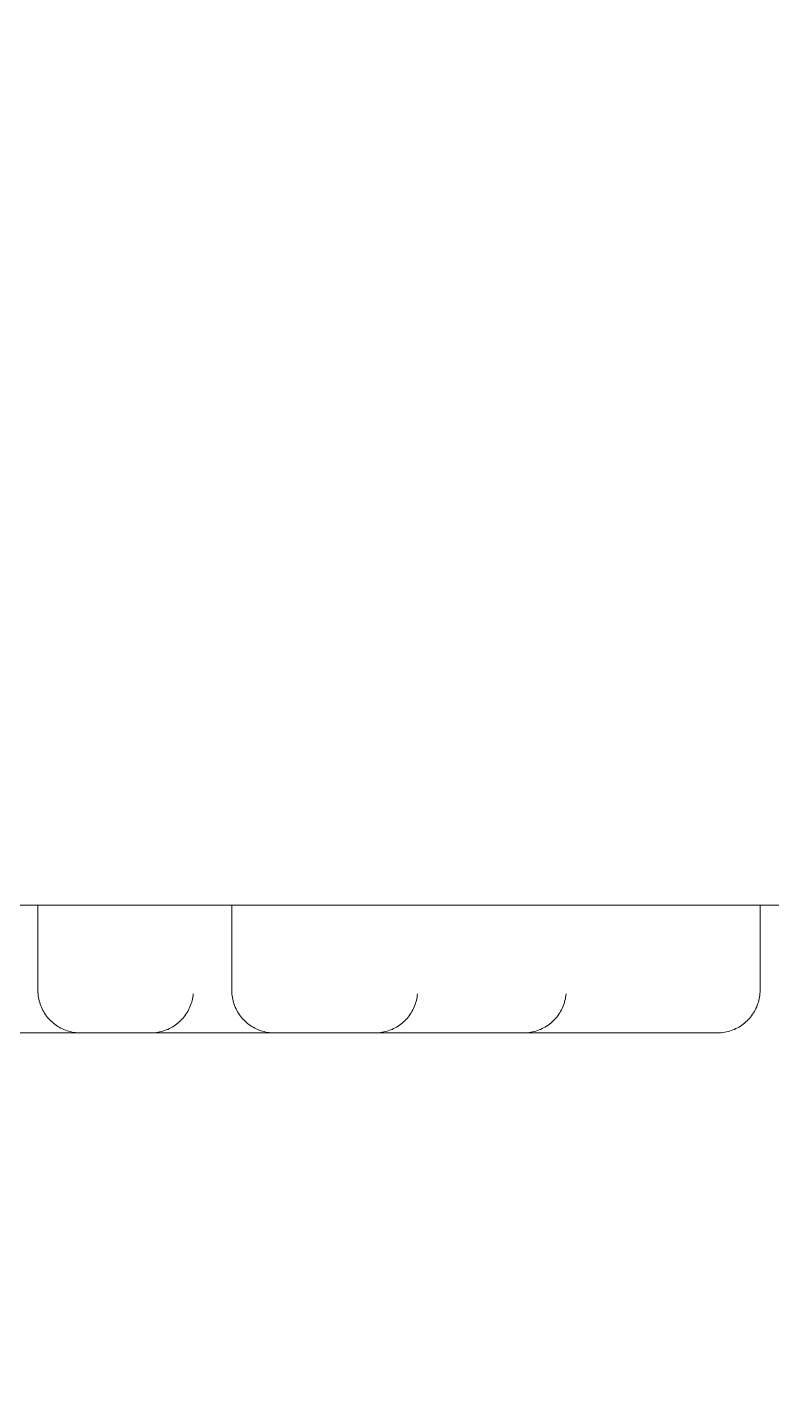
# Model space of a CAD drawing. Header units: metres. Extents: x 5374 to 25187, y 1840 to 7438.
# Drawn here: x 24260.915 to 24262.663, y 6483.967 to 6487.151 of the extents above; entities that cross this region are included whole.
import ezdxf

# ---------------------------------------------------------------- set-up
doc = ezdxf.new("R2010")
doc.units = ezdxf.units.M
doc.layers.add('02', color=2, linetype='Continuous')
doc.layers.add('A-GENM', color=2, linetype='Continuous', lineweight=9)

msp = doc.modelspace()

# ---------------------------------------------------------------- hatches: boundary and pattern name
at = {"layer": '02'}
h = msp.add_hatch(dxfattribs=at)
h.set_pattern_fill('ANGLE', color=1, scale=5)
h.set_pattern_definition([(0, (-292.62, 709.488), (0, 34.925), [25.4, -9.525]), (90, (-292.62, 709.488), (-34.925, 2e-15), [25.4, -9.525])])
h.paths.add_polyline_path([(24462.2223, 6585.2648), (24202.2223, 6585.2648), (24202.2223, 6295.2648), (24462.2223, 6295.2648)])

# ---------------------------------------------------------------- linework, layer by layer
at = {"layer": 'A-GENM'}
for p, q in [((24260.6653, 6485.0909), (24261.2367, 6485.0909)), ((24260.9399, 6485.0909), (24260.9399, 6484.8909)), ((24261.0583, 6485.0909), (24261.5278, 6485.0909)), ((24261.3949, 6485.0909), (24261.3949, 6484.8909)), ((24261.3949, 6485.0909), (24262.3793, 6485.0909)), ((24262.3793, 6485.0909), (24262.5165, 6485.0909)), ((24262.5165, 6485.0909), (24262.6349, 6485.0909)), ((24262.6349, 6484.8909), (24262.6349, 6485.0909)), ((24262.6349, 6484.8909), (24262.6349, 6485.0909))]:
    msp.add_line(p, q, dxfattribs=at)
at = {"layer": 'A-GENM', "flags": 128}
for points in [[(24250.4575, 6485.0909), (24251.2893, 6485.0909), (24252.1198, 6485.0909), (24252.9475, 6485.0909), (24253.7714, 6485.0909), (24254.5899, 6485.0909), (24255.4017, 6485.0909), (24256.2057, 6485.0909), (24257.0005, 6485.0909), (24257.7848, 6485.0909), (24258.5574, 6485.0909), (24259.3171, 6485.0909), (24260.0625, 6485.0909), (24260.7926, 6485.0909), (24261.5062, 6485.0909), (24262.2021, 6485.0909), (24262.8792, 6485.0909)], [(24261.0399, 6484.7909), (24261.0359, 6484.791), (24261.0319, 6484.7912), (24261.0279, 6484.7916), (24261.0239, 6484.7922), (24261.02, 6484.7929), (24261.0161, 6484.7938), (24261.0122, 6484.7948), (24261.0084, 6484.796), (24261.0046, 6484.7973), (24261.0009, 6484.7988), (24260.9973, 6484.8004), (24260.9937, 6484.8022), (24260.9902, 6484.8041), (24260.9867, 6484.8062), (24260.9834, 6484.8084), (24260.9801, 6484.8107), (24260.977, 6484.8132), (24260.9739, 6484.8157), (24260.971, 6484.8184), (24260.9681, 6484.8212), (24260.9654, 6484.8242), (24260.9628, 6484.8272), (24260.9603, 6484.8303), (24260.9579, 6484.8336), (24260.9557, 6484.8369), (24260.9536, 6484.8403), (24260.9517, 6484.8438), (24260.9499, 6484.8473), (24260.9482, 6484.851), (24260.9467, 6484.8547), (24260.9453, 6484.8584), (24260.9441, 6484.8622), (24260.943, 6484.8661), (24260.9421, 6484.87), (24260.9413, 6484.8739), (24260.9407, 6484.8779), (24260.9403, 6484.8819), (24260.94, 6484.8858), (24260.9399, 6484.8898), (24260.9399, 6484.8909)], [(24261.0399, 6484.7909), (24261.0359, 6484.791), (24261.0319, 6484.7912), (24261.0279, 6484.7916), (24261.0239, 6484.7922), (24261.02, 6484.7929), (24261.0161, 6484.7938), (24261.0122, 6484.7948), (24261.0084, 6484.796), (24261.0046, 6484.7973), (24261.0009, 6484.7988), (24260.9973, 6484.8004), (24260.9937, 6484.8022), (24260.9902, 6484.8041), (24260.9867, 6484.8062), (24260.9834, 6484.8084), (24260.9801, 6484.8107), (24260.977, 6484.8132), (24260.9739, 6484.8157), (24260.971, 6484.8184), (24260.9681, 6484.8212), (24260.9654, 6484.8242), (24260.9628, 6484.8272), (24260.9603, 6484.8303), (24260.9579, 6484.8336), (24260.9557, 6484.8369), (24260.9536, 6484.8403), (24260.9517, 6484.8438), (24260.9499, 6484.8473), (24260.9482, 6484.851), (24260.9467, 6484.8547), (24260.9453, 6484.8584), (24260.9441, 6484.8622), (24260.943, 6484.8661), (24260.9421, 6484.87), (24260.9413, 6484.8739), (24260.9407, 6484.8779), (24260.9403, 6484.8819)], [(24261.3045, 6484.8829), (24261.3041, 6484.8789), (24261.3035, 6484.875), (24261.3028, 6484.8711), (24261.3019, 6484.8671), (24261.3009, 6484.8633), (24261.2997, 6484.8595), (24261.2984, 6484.8557), (24261.2969, 6484.852), (24261.2953, 6484.8483), (24261.2935, 6484.8447), (24261.2916, 6484.8412), (24261.2895, 6484.8378), (24261.2873, 6484.8345), (24261.285, 6484.8312), (24261.2826, 6484.828), (24261.28, 6484.825), (24261.2773, 6484.822), (24261.2745, 6484.8192), (24261.2716, 6484.8165), (24261.2685, 6484.8138), (24261.2654, 6484.8114), (24261.2622, 6484.809), (24261.2588, 6484.8068), (24261.2554, 6484.8047), (24261.2519, 6484.8027), (24261.2484, 6484.8009), (24261.2447, 6484.7992), (24261.241, 6484.7977), (24261.2373, 6484.7963), (24261.2335, 6484.7951), (24261.2296, 6484.794), (24261.2257, 6484.7931), (24261.2218, 6484.7924), (24261.2179, 6484.7918), (24261.2139, 6484.7913), (24261.2099, 6484.791), (24261.2059, 6484.7909), (24261.2048, 6484.7909)], [(24261.3045, 6484.8829), (24261.3041, 6484.8789), (24261.3035, 6484.875), (24261.3028, 6484.8711), (24261.3019, 6484.8671), (24261.3009, 6484.8633), (24261.2997, 6484.8595), (24261.2984, 6484.8557), (24261.2969, 6484.852), (24261.2953, 6484.8483), (24261.2935, 6484.8447), (24261.2916, 6484.8412), (24261.2895, 6484.8378), (24261.2873, 6484.8345), (24261.285, 6484.8312), (24261.2826, 6484.828), (24261.28, 6484.825), (24261.2773, 6484.822), (24261.2745, 6484.8192), (24261.2716, 6484.8165), (24261.2685, 6484.8138), (24261.2654, 6484.8114), (24261.2622, 6484.809), (24261.2588, 6484.8068), (24261.2554, 6484.8047), (24261.2519, 6484.8027), (24261.2484, 6484.8009), (24261.2447, 6484.7992), (24261.241, 6484.7977), (24261.2373, 6484.7963), (24261.2335, 6484.7951), (24261.2296, 6484.794), (24261.2257, 6484.7931), (24261.2218, 6484.7924), (24261.2179, 6484.7918), (24261.2139, 6484.7913), (24261.2099, 6484.791), (24261.2059, 6484.7909), (24261.2048, 6484.7909)], [(24261.4949, 6484.7909), (24261.4909, 6484.791), (24261.4869, 6484.7912), (24261.4829, 6484.7916), (24261.4789, 6484.7922), (24261.475, 6484.7929), (24261.4711, 6484.7938), (24261.4672, 6484.7948), (24261.4634, 6484.796), (24261.4596, 6484.7973), (24261.4559, 6484.7988), (24261.4523, 6484.8004), (24261.4487, 6484.8022), (24261.4452, 6484.8041), (24261.4418, 6484.8062), (24261.4384, 6484.8084), (24261.4352, 6484.8107), (24261.432, 6484.8132), (24261.4289, 6484.8157), (24261.426, 6484.8184), (24261.4231, 6484.8212), (24261.4204, 6484.8242), (24261.4178, 6484.8272), (24261.4153, 6484.8303), (24261.413, 6484.8336), (24261.4107, 6484.8369), (24261.4086, 6484.8403), (24261.4067, 6484.8438), (24261.4049, 6484.8473), (24261.4032, 6484.851), (24261.4017, 6484.8547), (24261.4003, 6484.8584), (24261.3991, 6484.8622), (24261.398, 6484.8661), (24261.3971, 6484.87), (24261.3963, 6484.8739), (24261.3957, 6484.8779), (24261.3953, 6484.8819), (24261.395, 6484.8858), (24261.3949, 6484.8898), (24261.3949, 6484.8909)], [(24261.4949, 6484.7909), (24261.4909, 6484.791), (24261.4869, 6484.7912), (24261.4829, 6484.7916), (24261.4789, 6484.7922), (24261.475, 6484.7929), (24261.4711, 6484.7938), (24261.4672, 6484.7948), (24261.4634, 6484.796), (24261.4596, 6484.7973), (24261.4559, 6484.7988), (24261.4523, 6484.8004), (24261.4487, 6484.8022), (24261.4452, 6484.8041), (24261.4418, 6484.8062), (24261.4384, 6484.8084), (24261.4352, 6484.8107), (24261.432, 6484.8132), (24261.4289, 6484.8157), (24261.426, 6484.8184), (24261.4231, 6484.8212), (24261.4204, 6484.8242), (24261.4178, 6484.8272), (24261.4153, 6484.8303), (24261.413, 6484.8336), (24261.4107, 6484.8369), (24261.4086, 6484.8403), (24261.4067, 6484.8438), (24261.4049, 6484.8473), (24261.4032, 6484.851), (24261.4017, 6484.8547), (24261.4003, 6484.8584), (24261.3991, 6484.8622), (24261.398, 6484.8661), (24261.3971, 6484.87), (24261.3963, 6484.8739), (24261.3957, 6484.8779), (24261.3953, 6484.8819)], [(24261.8308, 6484.8829), (24261.8304, 6484.8789), (24261.8299, 6484.875), (24261.8291, 6484.8711), (24261.8283, 6484.8671), (24261.8272, 6484.8633), (24261.8261, 6484.8595), (24261.8247, 6484.8557), (24261.8232, 6484.852), (24261.8216, 6484.8483), (24261.8198, 6484.8447), (24261.8179, 6484.8412), (24261.8159, 6484.8378), (24261.8137, 6484.8345), (24261.8113, 6484.8312), (24261.8089, 6484.828), (24261.8063, 6484.825), (24261.8036, 6484.822), (24261.8008, 6484.8192), (24261.7979, 6484.8165), (24261.7948, 6484.8138), (24261.7917, 6484.8114), (24261.7885, 6484.809), (24261.7852, 6484.8068), (24261.7818, 6484.8047), (24261.7783, 6484.8027), (24261.7747, 6484.8009), (24261.7711, 6484.7992), (24261.7674, 6484.7977), (24261.7636, 6484.7963), (24261.7598, 6484.7951), (24261.7559, 6484.794), (24261.7521, 6484.7931), (24261.7481, 6484.7924), (24261.7442, 6484.7918), (24261.7402, 6484.7913), (24261.7362, 6484.791), (24261.7322, 6484.7909), (24261.7311, 6484.7909)], [(24262.1795, 6484.8829), (24262.1791, 6484.8789), (24262.1786, 6484.875), (24262.1779, 6484.8711), (24262.177, 6484.8671), (24262.176, 6484.8633), (24262.1748, 6484.8595), (24262.1735, 6484.8557), (24262.172, 6484.852), (24262.1703, 6484.8483), (24262.1686, 6484.8447), (24262.1666, 6484.8412), (24262.1646, 6484.8378), (24262.1624, 6484.8345), (24262.1601, 6484.8312), (24262.1576, 6484.828), (24262.155, 6484.825), (24262.1523, 6484.822), (24262.1495, 6484.8192), (24262.1466, 6484.8165), (24262.1436, 6484.8138), (24262.1404, 6484.8114), (24262.1372, 6484.809), (24262.1339, 6484.8068), (24262.1305, 6484.8047), (24262.127, 6484.8027), (24262.1234, 6484.8009), (24262.1198, 6484.7992), (24262.1161, 6484.7977), (24262.1123, 6484.7963), (24262.1085, 6484.7951), (24262.1047, 6484.794), (24262.1008, 6484.7931), (24262.0969, 6484.7924), (24262.0929, 6484.7918), (24262.0889, 6484.7913), (24262.0849, 6484.791), (24262.0809, 6484.7909), (24262.0799, 6484.7909)], [(24262.1795, 6484.8829), (24262.1791, 6484.8789), (24262.1786, 6484.875), (24262.1779, 6484.8711), (24262.177, 6484.8671), (24262.176, 6484.8633), (24262.1748, 6484.8595), (24262.1735, 6484.8557), (24262.172, 6484.852), (24262.1703, 6484.8483), (24262.1686, 6484.8447), (24262.1666, 6484.8412), (24262.1646, 6484.8378), (24262.1624, 6484.8345), (24262.1601, 6484.8312), (24262.1576, 6484.828), (24262.155, 6484.825), (24262.1523, 6484.822), (24262.1495, 6484.8192), (24262.1466, 6484.8165), (24262.1436, 6484.8138), (24262.1404, 6484.8114), (24262.1372, 6484.809), (24262.1339, 6484.8068), (24262.1305, 6484.8047), (24262.127, 6484.8027), (24262.1234, 6484.8009), (24262.1198, 6484.7992), (24262.1161, 6484.7977), (24262.1123, 6484.7963), (24262.1085, 6484.7951), (24262.1047, 6484.794), (24262.1008, 6484.7931), (24262.0969, 6484.7924), (24262.0929, 6484.7918), (24262.0889, 6484.7913), (24262.0849, 6484.791), (24262.0809, 6484.7909), (24262.0799, 6484.7909)], [(24262.6349, 6484.8909), (24262.6348, 6484.8869), (24262.6346, 6484.8829), (24262.6342, 6484.8789), (24262.6336, 6484.875), (24262.6329, 6484.8711), (24262.632, 6484.8671), (24262.631, 6484.8633), (24262.6298, 6484.8595), (24262.6285, 6484.8557), (24262.627, 6484.852), (24262.6253, 6484.8483), (24262.6236, 6484.8447), (24262.6217, 6484.8412), (24262.6196, 6484.8378), (24262.6174, 6484.8345), (24262.6151, 6484.8312), (24262.6126, 6484.828), (24262.6101, 6484.825), (24262.6074, 6484.822), (24262.6045, 6484.8192), (24262.6016, 6484.8165), (24262.5986, 6484.8138), (24262.5955, 6484.8114), (24262.5922, 6484.809), (24262.5889, 6484.8068), (24262.5855, 6484.8047), (24262.582, 6484.8027), (24262.5784, 6484.8009), (24262.5748, 6484.7992), (24262.5711, 6484.7977), (24262.5674, 6484.7963), (24262.5635, 6484.7951), (24262.5597, 6484.794), (24262.5558, 6484.7931), (24262.5519, 6484.7924), (24262.5479, 6484.7918), (24262.5439, 6484.7913), (24262.54, 6484.791), (24262.536, 6484.7909), (24262.5349, 6484.7909)], [(24262.6349, 6484.8909), (24262.6348, 6484.8869), (24262.6346, 6484.8829), (24262.6342, 6484.8789), (24262.6336, 6484.875), (24262.6329, 6484.8711), (24262.632, 6484.8671), (24262.631, 6484.8633), (24262.6298, 6484.8595), (24262.6285, 6484.8557), (24262.627, 6484.852), (24262.6253, 6484.8483), (24262.6236, 6484.8447), (24262.6217, 6484.8412), (24262.6196, 6484.8378), (24262.6174, 6484.8345), (24262.6151, 6484.8312), (24262.6126, 6484.828), (24262.6101, 6484.825), (24262.6074, 6484.822), (24262.6045, 6484.8192), (24262.6016, 6484.8165), (24262.5986, 6484.8138), (24262.5955, 6484.8114), (24262.5922, 6484.809), (24262.5889, 6484.8068), (24262.5855, 6484.8047), (24262.582, 6484.8027), (24262.5784, 6484.8009), (24262.5748, 6484.7992), (24262.5711, 6484.7977), (24262.5674, 6484.7963), (24262.5635, 6484.7951), (24262.5597, 6484.794), (24262.5558, 6484.7931), (24262.5519, 6484.7924), (24262.5479, 6484.7918), (24262.5439, 6484.7913), (24262.54, 6484.791), (24262.536, 6484.7909), (24262.5349, 6484.7909)], [(24260.8984, 6484.7909), (24260.9172, 6484.7909), (24260.9356, 6484.7909), (24260.9537, 6484.7909), (24260.9712, 6484.7909), (24260.9884, 6484.7909), (24261.005, 6484.7909), (24261.0211, 6484.7909), (24261.0367, 6484.7909), (24261.0518, 6484.7909), (24261.0662, 6484.7909), (24261.08, 6484.7909), (24261.0932, 6484.7909), (24261.1058, 6484.7909), (24261.1176, 6484.7909), (24261.1288, 6484.7909), (24261.1393, 6484.7909), (24261.149, 6484.7909), (24261.158, 6484.7909), (24261.1663, 6484.7909), (24261.1737, 6484.7909), (24261.1804, 6484.7909), (24261.1863, 6484.7909), (24261.1914, 6484.7909), (24261.1957, 6484.7909), (24261.1992, 6484.7909), (24261.2018, 6484.7909), (24261.2036, 6484.7909), (24261.2046, 6484.7909)], [(24260.9012, 6484.7909), (24260.9199, 6484.7909), (24260.9383, 6484.7909), (24260.9563, 6484.7909), (24260.9738, 6484.7909), (24260.9908, 6484.7909), (24261.0074, 6484.7909), (24261.0234, 6484.7909), (24261.039, 6484.7909), (24261.0539, 6484.7909), (24261.0683, 6484.7909), (24261.082, 6484.7909), (24261.0951, 6484.7909), (24261.1075, 6484.7909), (24261.1193, 6484.7909), (24261.1304, 6484.7909), (24261.1408, 6484.7909), (24261.1504, 6484.7909), (24261.1593, 6484.7909), (24261.1674, 6484.7909), (24261.1748, 6484.7909), (24261.1794, 6484.7909)], [(24261.7311, 6484.7909), (24261.7307, 6484.7909), (24261.7295, 6484.7909), (24261.7274, 6484.7909), (24261.7245, 6484.7909), (24261.7208, 6484.7909), (24261.7162, 6484.7909), (24261.7109, 6484.7909), (24261.7047, 6484.7909), (24261.6978, 6484.7909), (24261.6901, 6484.7909), (24261.6816, 6484.7909), (24261.6724, 6484.7909), (24261.6624, 6484.7909), (24261.6517, 6484.7909), (24261.6403, 6484.7909), (24261.6282, 6484.7909), (24261.6155, 6484.7909), (24261.6021, 6484.7909), (24261.588, 6484.7909), (24261.5734, 6484.7909), (24261.5582, 6484.7909), (24261.5424, 6484.7909), (24261.5262, 6484.7909), (24261.5094, 6484.7909), (24261.4921, 6484.7909), (24261.4744, 6484.7909), (24261.4562, 6484.7909), (24261.4377, 6484.7909), (24261.4188, 6484.7909), (24261.3996, 6484.7909), (24261.38, 6484.7909), (24261.3602, 6484.7909), (24261.3402, 6484.7909), (24261.3199, 6484.7909), (24261.2995, 6484.7909), (24261.2789, 6484.7909), (24261.2583, 6484.7909), (24261.2375, 6484.7909), (24261.2167, 6484.7909), (24261.1959, 6484.7909), (24261.1752, 6484.7909), (24261.1545, 6484.7909), (24261.1338, 6484.7909), (24261.1133, 6484.7909), (24261.093, 6484.7909), (24261.0728, 6484.7909), (24261.0529, 6484.7909), (24261.0332, 6484.7909), (24261.0138, 6484.7909), (24260.9947, 6484.7909), (24260.976, 6484.7909), (24260.9576, 6484.7909), (24260.9397, 6484.7909), (24260.9222, 6484.7909), (24260.9051, 6484.7909)], [(24261.2048, 6484.7909), (24261.2044, 6484.7909), (24261.2031, 6484.7909), (24261.2011, 6484.7909), (24261.1982, 6484.7909), (24261.1944, 6484.7909), (24261.1899, 6484.7909), (24261.1846, 6484.7909), (24261.1784, 6484.7909), (24261.1715, 6484.7909), (24261.1638, 6484.7909), (24261.1553, 6484.7909), (24261.146, 6484.7909), (24261.1361, 6484.7909), (24261.1254, 6484.7909), (24261.114, 6484.7909), (24261.1019, 6484.7909), (24261.0891, 6484.7909), (24261.0757, 6484.7909), (24261.0617, 6484.7909), (24261.0471, 6484.7909), (24261.0319, 6484.7909), (24261.0161, 6484.7909), (24260.9998, 6484.7909), (24260.983, 6484.7909), (24260.9658, 6484.7909), (24260.948, 6484.7909), (24260.9299, 6484.7909), (24260.9114, 6484.7909)], [(24260.9129, 6484.7909), (24260.9302, 6484.7909), (24260.9479, 6484.7909), (24260.966, 6484.7909), (24260.9846, 6484.7909), (24261.0035, 6484.7909), (24261.0227, 6484.7909), (24261.0422, 6484.7909), (24261.062, 6484.7909), (24261.0821, 6484.7909), (24261.1023, 6484.7909), (24261.1227, 6484.7909), (24261.1433, 6484.7909), (24261.164, 6484.7909), (24261.1847, 6484.7909), (24261.2055, 6484.7909), (24261.2263, 6484.7909), (24261.2471, 6484.7909), (24261.2678, 6484.7909), (24261.2884, 6484.7909), (24261.3089, 6484.7909), (24261.3293, 6484.7909), (24261.3494, 6484.7909), (24261.3694, 6484.7909), (24261.389, 6484.7909), (24261.4084, 6484.7909), (24261.4275, 6484.7909), (24261.4463, 6484.7909), (24261.4646, 6484.7909), (24261.4826, 6484.7909), (24261.5001, 6484.7909), (24261.5171, 6484.7909), (24261.5337, 6484.7909), (24261.5498, 6484.7909), (24261.5653, 6484.7909), (24261.5802, 6484.7909), (24261.5946, 6484.7909), (24261.6083, 6484.7909), (24261.6214, 6484.7909), (24261.6339, 6484.7909), (24261.6456, 6484.7909), (24261.6567, 6484.7909), (24261.6671, 6484.7909), (24261.6767, 6484.7909), (24261.6856, 6484.7909), (24261.6937, 6484.7909), (24261.7011, 6484.7909), (24261.7077, 6484.7909), (24261.7134, 6484.7909), (24261.7184, 6484.7909), (24261.7226, 6484.7909), (24261.7259, 6484.7909), (24261.7284, 6484.7909), (24261.7301, 6484.7909), (24261.731, 6484.7909)], [(24261.1794, 6484.7909), (24261.1725, 6484.7909), (24261.1649, 6484.7909), (24261.1566, 6484.7909), (24261.1474, 6484.7909), (24261.1376, 6484.7909), (24261.127, 6484.7909), (24261.1157, 6484.7909), (24261.1037, 6484.7909), (24261.0911, 6484.7909), (24261.0777, 6484.7909), (24261.0638, 6484.7909), (24261.0493, 6484.7909), (24261.0341, 6484.7909), (24261.0185, 6484.7909), (24261.0022, 6484.7909), (24260.9855, 6484.7909), (24260.9683, 6484.7909), (24260.9507, 6484.7909), (24260.9326, 6484.7909), (24260.9141, 6484.7909)], [(24261.0399, 6484.7909), (24261.0403, 6484.7909), (24261.0415, 6484.7909), (24261.0436, 6484.7909), (24261.0465, 6484.7909), (24261.0502, 6484.7909), (24261.0548, 6484.7909), (24261.0601, 6484.7909), (24261.0663, 6484.7909), (24261.0732, 6484.7909), (24261.0809, 6484.7909), (24261.0894, 6484.7909), (24261.0986, 6484.7909), (24261.1086, 6484.7909), (24261.1193, 6484.7909), (24261.1307, 6484.7909), (24261.1392, 6484.7909)], [(24261.0399, 6484.7909), (24261.0403, 6484.7909), (24261.0415, 6484.7909), (24261.0436, 6484.7909), (24261.0465, 6484.7909), (24261.0502, 6484.7909), (24261.0548, 6484.7909), (24261.0601, 6484.7909), (24261.0663, 6484.7909), (24261.0732, 6484.7909), (24261.0809, 6484.7909), (24261.0894, 6484.7909), (24261.0986, 6484.7909), (24261.1086, 6484.7909), (24261.1193, 6484.7909), (24261.1307, 6484.7909), (24261.1428, 6484.7909), (24261.1555, 6484.7909), (24261.1689, 6484.7909), (24261.183, 6484.7909), (24261.1976, 6484.7909), (24261.2128, 6484.7909), (24261.2285, 6484.7909), (24261.2448, 6484.7909), (24261.2616, 6484.7909), (24261.2789, 6484.7909), (24261.2966, 6484.7909), (24261.3148, 6484.7909), (24261.3333, 6484.7909), (24261.3522, 6484.7909), (24261.3714, 6484.7909), (24261.391, 6484.7909), (24261.4108, 6484.7909), (24261.4308, 6484.7909), (24261.4511, 6484.7909), (24261.4715, 6484.7909), (24261.492, 6484.7909), (24261.5127, 6484.7909), (24261.5335, 6484.7909), (24261.5543, 6484.7909), (24261.575, 6484.7909), (24261.5958, 6484.7909), (24261.6165, 6484.7909), (24261.6372, 6484.7909), (24261.6577, 6484.7909), (24261.678, 6484.7909), (24261.6982, 6484.7909), (24261.7181, 6484.7909), (24261.7378, 6484.7909), (24261.7572, 6484.7909), (24261.7763, 6484.7909), (24261.795, 6484.7909), (24261.8134, 6484.7909), (24261.8313, 6484.7909), (24261.8488, 6484.7909), (24261.8659, 6484.7909), (24261.8825, 6484.7909), (24261.8985, 6484.7909), (24261.914, 6484.7909), (24261.929, 6484.7909), (24261.9433, 6484.7909), (24261.957, 6484.7909), (24261.9702, 6484.7909), (24261.9806, 6484.7909)], [(24261.1392, 6484.7909), (24261.1273, 6484.7909), (24261.1161, 6484.7909), (24261.1056, 6484.7909), (24261.0959, 6484.7909), (24261.0868, 6484.7909), (24261.0786, 6484.7909), (24261.0711, 6484.7909), (24261.0644, 6484.7909), (24261.0585, 6484.7909), (24261.0534, 6484.7909), (24261.0491, 6484.7909), (24261.0456, 6484.7909), (24261.0429, 6484.7909), (24261.0411, 6484.7909), (24261.0401, 6484.7909)], [(24261.9806, 6484.7909), (24261.968, 6484.7909), (24261.9548, 6484.7909), (24261.9409, 6484.7909), (24261.9265, 6484.7909), (24261.9114, 6484.7909), (24261.8958, 6484.7909), (24261.8797, 6484.7909), (24261.8631, 6484.7909), (24261.8459, 6484.7909), (24261.8283, 6484.7909), (24261.8103, 6484.7909), (24261.7919, 6484.7909), (24261.7731, 6484.7909), (24261.7539, 6484.7909), (24261.7345, 6484.7909), (24261.7148, 6484.7909), (24261.6948, 6484.7909), (24261.6746, 6484.7909), (24261.6542, 6484.7909), (24261.6337, 6484.7909), (24261.6131, 6484.7909), (24261.5923, 6484.7909), (24261.5716, 6484.7909), (24261.5508, 6484.7909), (24261.53, 6484.7909), (24261.5092, 6484.7909), (24261.4886, 6484.7909), (24261.468, 6484.7909), (24261.4476, 6484.7909), (24261.4274, 6484.7909), (24261.4074, 6484.7909), (24261.3877, 6484.7909), (24261.3682, 6484.7909), (24261.349, 6484.7909), (24261.3302, 6484.7909), (24261.3117, 6484.7909), (24261.2936, 6484.7909), (24261.276, 6484.7909), (24261.2588, 6484.7909), (24261.2421, 6484.7909), (24261.2259, 6484.7909), (24261.2102, 6484.7909), (24261.1951, 6484.7909), (24261.1805, 6484.7909), (24261.1666, 6484.7909), (24261.1533, 6484.7909), (24261.1407, 6484.7909), (24261.1287, 6484.7909), (24261.1174, 6484.7909), (24261.1069, 6484.7909), (24261.097, 6484.7909), (24261.0879, 6484.7909), (24261.0796, 6484.7909), (24261.072, 6484.7909), (24261.0652, 6484.7909), (24261.0592, 6484.7909), (24261.0539, 6484.7909), (24261.0495, 6484.7909), (24261.046, 6484.7909), (24261.0432, 6484.7909), (24261.0413, 6484.7909), (24261.0402, 6484.7909)], [(24261.1392, 6484.7909), (24261.1517, 6484.7909), (24261.1649, 6484.7909), (24261.1788, 6484.7909), (24261.1932, 6484.7909), (24261.2083, 6484.7909), (24261.2239, 6484.7909), (24261.24, 6484.7909), (24261.2567, 6484.7909), (24261.2738, 6484.7909), (24261.2914, 6484.7909), (24261.3094, 6484.7909), (24261.3279, 6484.7909), (24261.3467, 6484.7909), (24261.3658, 6484.7909), (24261.3852, 6484.7909), (24261.405, 6484.7909), (24261.4249, 6484.7909), (24261.4451, 6484.7909), (24261.4655, 6484.7909), (24261.486, 6484.7909), (24261.5067, 6484.7909), (24261.5274, 6484.7909), (24261.5482, 6484.7909), (24261.569, 6484.7909), (24261.5898, 6484.7909), (24261.6105, 6484.7909), (24261.6312, 6484.7909), (24261.6517, 6484.7909), (24261.6721, 6484.7909), (24261.6923, 6484.7909), (24261.7123, 6484.7909), (24261.7321, 6484.7909), (24261.7515, 6484.7909), (24261.7707, 6484.7909), (24261.7896, 6484.7909), (24261.808, 6484.7909), (24261.8261, 6484.7909), (24261.8438, 6484.7909), (24261.861, 6484.7909), (24261.8777, 6484.7909), (24261.8939, 6484.7909), (24261.9095, 6484.7909), (24261.9247, 6484.7909), (24261.9392, 6484.7909), (24261.9531, 6484.7909), (24261.9664, 6484.7909), (24261.979, 6484.7909), (24261.991, 6484.7909), (24262.0023, 6484.7909), (24262.0129, 6484.7909), (24262.0227, 6484.7909), (24262.0318, 6484.7909), (24262.0402, 6484.7909), (24262.0478, 6484.7909), (24262.0546, 6484.7909), (24262.0606, 6484.7909), (24262.0658, 6484.7909), (24262.0702, 6484.7909), (24262.0738, 6484.7909), (24262.0765, 6484.7909), (24262.0785, 6484.7909), (24262.0796, 6484.7909)], [(24262.0799, 6484.7909), (24262.0794, 6484.7909), (24262.0782, 6484.7909), (24262.0761, 6484.7909), (24262.0732, 6484.7909), (24262.0695, 6484.7909), (24262.065, 6484.7909), (24262.0596, 6484.7909), (24262.0535, 6484.7909), (24262.0465, 6484.7909), (24262.0388, 6484.7909), (24262.0303, 6484.7909), (24262.0211, 6484.7909), (24262.0111, 6484.7909), (24262.0004, 6484.7909), (24261.989, 6484.7909), (24261.977, 6484.7909), (24261.9642, 6484.7909), (24261.9508, 6484.7909), (24261.9368, 6484.7909), (24261.9222, 6484.7909), (24261.9069, 6484.7909), (24261.8912, 6484.7909), (24261.8749, 6484.7909), (24261.8581, 6484.7909), (24261.8408, 6484.7909), (24261.8231, 6484.7909), (24261.805, 6484.7909), (24261.7864, 6484.7909), (24261.7675, 6484.7909), (24261.7483, 6484.7909), (24261.7288, 6484.7909), (24261.709, 6484.7909), (24261.6889, 6484.7909), (24261.6687, 6484.7909), (24261.6482, 6484.7909), (24261.6277, 6484.7909), (24261.607, 6484.7909), (24261.5863, 6484.7909), (24261.5655, 6484.7909), (24261.5447, 6484.7909), (24261.5239, 6484.7909), (24261.5032, 6484.7909), (24261.4826, 6484.7909), (24261.4621, 6484.7909), (24261.4417, 6484.7909), (24261.4216, 6484.7909), (24261.4016, 6484.7909), (24261.3819, 6484.7909), (24261.3626, 6484.7909), (24261.3435, 6484.7909), (24261.3247, 6484.7909), (24261.3064, 6484.7909), (24261.2884, 6484.7909), (24261.2709, 6484.7909), (24261.2538, 6484.7909), (24261.2373, 6484.7909), (24261.2212, 6484.7909), (24261.2057, 6484.7909), (24261.1908, 6484.7909), (24261.1764, 6484.7909), (24261.1627, 6484.7909), (24261.1496, 6484.7909), (24261.1392, 6484.7909)], [(24261.2048, 6484.7909), (24261.2044, 6484.7909), (24261.2031, 6484.7909), (24261.2011, 6484.7909), (24261.1982, 6484.7909), (24261.1944, 6484.7909), (24261.1899, 6484.7909), (24261.1846, 6484.7909), (24261.1794, 6484.7909)], [(24261.1794, 6484.7909), (24261.1854, 6484.7909), (24261.1906, 6484.7909), (24261.195, 6484.7909), (24261.1986, 6484.7909), (24261.2014, 6484.7909), (24261.2034, 6484.7909), (24261.2045, 6484.7909)], [(24262.3205, 6484.7909), (24262.3035, 6484.7909), (24262.2859, 6484.7909), (24262.268, 6484.7909), (24262.2496, 6484.7909), (24262.2309, 6484.7909), (24262.2118, 6484.7909), (24262.1924, 6484.7909), (24262.1727, 6484.7909), (24262.1527, 6484.7909), (24262.1326, 6484.7909), (24262.1122, 6484.7909), (24262.0917, 6484.7909), (24262.0711, 6484.7909), (24262.0504, 6484.7909), (24262.0296, 6484.7909), (24262.0088, 6484.7909), (24261.988, 6484.7909), (24261.9673, 6484.7909), (24261.9466, 6484.7909), (24261.926, 6484.7909), (24261.9056, 6484.7909), (24261.8854, 6484.7909), (24261.8653, 6484.7909), (24261.8455, 6484.7909), (24261.826, 6484.7909), (24261.8068, 6484.7909), (24261.7879, 6484.7909), (24261.7694, 6484.7909), (24261.7512, 6484.7909), (24261.7335, 6484.7909), (24261.7163, 6484.7909), (24261.6995, 6484.7909), (24261.6832, 6484.7909), (24261.6674, 6484.7909), (24261.6523, 6484.7909), (24261.6376, 6484.7909), (24261.6236, 6484.7909), (24261.6102, 6484.7909), (24261.5975, 6484.7909), (24261.5854, 6484.7909), (24261.5741, 6484.7909), (24261.5634, 6484.7909), (24261.5534, 6484.7909), (24261.5442, 6484.7909), (24261.5357, 6484.7909), (24261.528, 6484.7909), (24261.5211, 6484.7909), (24261.515, 6484.7909), (24261.5097, 6484.7909), (24261.5051, 6484.7909), (24261.5014, 6484.7909), (24261.4986, 6484.7909), (24261.4965, 6484.7909), (24261.4953, 6484.7909), (24261.4949, 6484.7909)], [(24261.4949, 6484.7909), (24261.4953, 6484.7909), (24261.4965, 6484.7909), (24261.4986, 6484.7909), (24261.5015, 6484.7909), (24261.5052, 6484.7909), (24261.5098, 6484.7909), (24261.5151, 6484.7909), (24261.5213, 6484.7909), (24261.5282, 6484.7909), (24261.5359, 6484.7909), (24261.5444, 6484.7909), (24261.5536, 6484.7909), (24261.5636, 6484.7909), (24261.5743, 6484.7909), (24261.5857, 6484.7909), (24261.5978, 6484.7909), (24261.6105, 6484.7909), (24261.6239, 6484.7909), (24261.638, 6484.7909), (24261.6526, 6484.7909), (24261.6678, 6484.7909), (24261.6836, 6484.7909), (24261.6998, 6484.7909), (24261.7092, 6484.7909)], [(24261.4949, 6484.7909), (24261.4953, 6484.7909), (24261.4965, 6484.7909), (24261.4986, 6484.7909), (24261.5015, 6484.7909), (24261.5052, 6484.7909), (24261.5098, 6484.7909), (24261.5151, 6484.7909), (24261.5213, 6484.7909), (24261.5282, 6484.7909), (24261.5359, 6484.7909), (24261.5444, 6484.7909), (24261.5536, 6484.7909), (24261.5636, 6484.7909), (24261.5743, 6484.7909), (24261.5857, 6484.7909), (24261.5978, 6484.7909), (24261.6105, 6484.7909), (24261.6239, 6484.7909), (24261.638, 6484.7909), (24261.6526, 6484.7909), (24261.6678, 6484.7909), (24261.6836, 6484.7909), (24261.6998, 6484.7909), (24261.7166, 6484.7909), (24261.7339, 6484.7909), (24261.7516, 6484.7909), (24261.7698, 6484.7909), (24261.7883, 6484.7909), (24261.8072, 6484.7909), (24261.8264, 6484.7909), (24261.846, 6484.7909), (24261.8658, 6484.7909), (24261.8858, 6484.7909), (24261.9061, 6484.7909), (24261.9265, 6484.7909), (24261.9471, 6484.7909), (24261.9677, 6484.7909), (24261.9885, 6484.7909), (24262.0093, 6484.7909), (24262.0301, 6484.7909), (24262.0508, 6484.7909), (24262.0715, 6484.7909), (24262.0922, 6484.7909), (24262.1127, 6484.7909), (24262.133, 6484.7909), (24262.1532, 6484.7909), (24262.1731, 6484.7909), (24262.1928, 6484.7909), (24262.2122, 6484.7909), (24262.2313, 6484.7909), (24262.25, 6484.7909), (24262.2684, 6484.7909), (24262.2863, 6484.7909), (24262.3038, 6484.7909), (24262.3205, 6484.7909)], [(24261.7092, 6484.7909), (24261.6926, 6484.7909), (24261.6766, 6484.7909), (24261.6611, 6484.7909), (24261.6461, 6484.7909), (24261.6317, 6484.7909), (24261.618, 6484.7909), (24261.6049, 6484.7909), (24261.5924, 6484.7909), (24261.5806, 6484.7909), (24261.5695, 6484.7909), (24261.5591, 6484.7909), (24261.5495, 6484.7909), (24261.5406, 6484.7909), (24261.5324, 6484.7909), (24261.5251, 6484.7909), (24261.5185, 6484.7909), (24261.5127, 6484.7909), (24261.5077, 6484.7909), (24261.5035, 6484.7909), (24261.5001, 6484.7909), (24261.4976, 6484.7909), (24261.4959, 6484.7909), (24261.495, 6484.7909)], [(24261.7092, 6484.7909), (24261.7263, 6484.7909), (24261.7438, 6484.7909), (24261.7618, 6484.7909), (24261.7802, 6484.7909), (24261.7989, 6484.7909), (24261.818, 6484.7909), (24261.8374, 6484.7909), (24261.8571, 6484.7909), (24261.877, 6484.7909), (24261.8972, 6484.7909), (24261.9175, 6484.7909), (24261.938, 6484.7909), (24261.9587, 6484.7909), (24261.9794, 6484.7909), (24262.0001, 6484.7909), (24262.0209, 6484.7909), (24262.0417, 6484.7909), (24262.0625, 6484.7909), (24262.0831, 6484.7909), (24262.1037, 6484.7909), (24262.1241, 6484.7909), (24262.1444, 6484.7909), (24262.1644, 6484.7909), (24262.1842, 6484.7909), (24262.2037, 6484.7909), (24262.223, 6484.7909), (24262.2418, 6484.7909), (24262.2604, 6484.7909), (24262.2785, 6484.7909), (24262.2962, 6484.7909), (24262.3135, 6484.7909), (24262.3303, 6484.7909), (24262.3465, 6484.7909), (24262.3623, 6484.7909), (24262.3775, 6484.7909), (24262.3921, 6484.7909), (24262.4061, 6484.7909), (24262.4195, 6484.7909), (24262.4322, 6484.7909), (24262.4443, 6484.7909), (24262.4557, 6484.7909), (24262.4664, 6484.7909), (24262.4763, 6484.7909), (24262.4855, 6484.7909), (24262.494, 6484.7909), (24262.5017, 6484.7909), (24262.5086, 6484.7909), (24262.5147, 6484.7909), (24262.5201, 6484.7909), (24262.5246, 6484.7909), (24262.5283, 6484.7909), (24262.5312, 6484.7909), (24262.5332, 6484.7909), (24262.5345, 6484.7909), (24262.5349, 6484.7909)], [(24262.5349, 6484.7909), (24262.5345, 6484.7909), (24262.5332, 6484.7909), (24262.5311, 6484.7909), (24262.5282, 6484.7909), (24262.5245, 6484.7909), (24262.52, 6484.7909), (24262.5146, 6484.7909), (24262.5085, 6484.7909), (24262.5015, 6484.7909), (24262.4938, 6484.7909), (24262.4853, 6484.7909), (24262.4761, 6484.7909), (24262.4661, 6484.7909), (24262.4554, 6484.7909), (24262.444, 6484.7909), (24262.432, 6484.7909), (24262.4192, 6484.7909), (24262.4058, 6484.7909), (24262.3918, 6484.7909), (24262.3772, 6484.7909), (24262.362, 6484.7909), (24262.3462, 6484.7909), (24262.3299, 6484.7909), (24262.3131, 6484.7909), (24262.2958, 6484.7909), (24262.2781, 6484.7909), (24262.26, 6484.7909), (24262.2414, 6484.7909), (24262.2225, 6484.7909), (24262.2033, 6484.7909), (24262.1838, 6484.7909), (24262.164, 6484.7909), (24262.1439, 6484.7909), (24262.1237, 6484.7909), (24262.1033, 6484.7909), (24262.0827, 6484.7909), (24262.062, 6484.7909), (24262.0413, 6484.7909), (24262.0205, 6484.7909), (24261.9997, 6484.7909), (24261.9789, 6484.7909), (24261.9582, 6484.7909), (24261.9376, 6484.7909), (24261.9171, 6484.7909), (24261.8967, 6484.7909), (24261.8766, 6484.7909), (24261.8566, 6484.7909), (24261.837, 6484.7909), (24261.8176, 6484.7909), (24261.7985, 6484.7909), (24261.7797, 6484.7909), (24261.7614, 6484.7909), (24261.7434, 6484.7909), (24261.7259, 6484.7909), (24261.7092, 6484.7909)], [(24262.0799, 6484.7909), (24262.0794, 6484.7909), (24262.0782, 6484.7909), (24262.0761, 6484.7909), (24262.0732, 6484.7909), (24262.0695, 6484.7909), (24262.065, 6484.7909), (24262.0596, 6484.7909), (24262.0535, 6484.7909), (24262.0465, 6484.7909), (24262.0388, 6484.7909), (24262.0303, 6484.7909), (24262.0211, 6484.7909), (24262.0111, 6484.7909), (24262.0004, 6484.7909), (24261.989, 6484.7909), (24261.9806, 6484.7909)], [(24261.9806, 6484.7909), (24261.9924, 6484.7909), (24262.0036, 6484.7909), (24262.0141, 6484.7909), (24262.0239, 6484.7909), (24262.0329, 6484.7909), (24262.0411, 6484.7909), (24262.0486, 6484.7909), (24262.0553, 6484.7909), (24262.0613, 6484.7909), (24262.0664, 6484.7909), (24262.0707, 6484.7909), (24262.0742, 6484.7909), (24262.0768, 6484.7909), (24262.0787, 6484.7909), (24262.0797, 6484.7909)], [(24262.5349, 6484.7909), (24262.5345, 6484.7909), (24262.5332, 6484.7909), (24262.5311, 6484.7909), (24262.5282, 6484.7909), (24262.5245, 6484.7909), (24262.52, 6484.7909), (24262.5146, 6484.7909), (24262.5085, 6484.7909), (24262.5015, 6484.7909), (24262.4938, 6484.7909), (24262.4853, 6484.7909), (24262.4761, 6484.7909), (24262.4661, 6484.7909), (24262.4554, 6484.7909), (24262.444, 6484.7909), (24262.432, 6484.7909), (24262.4192, 6484.7909), (24262.4058, 6484.7909), (24262.3918, 6484.7909), (24262.3772, 6484.7909), (24262.362, 6484.7909), (24262.3462, 6484.7909), (24262.3299, 6484.7909), (24262.3205, 6484.7909)], [(24262.3205, 6484.7909), (24262.3371, 6484.7909), (24262.3532, 6484.7909), (24262.3687, 6484.7909), (24262.3836, 6484.7909), (24262.398, 6484.7909), (24262.4118, 6484.7909), (24262.4249, 6484.7909), (24262.4373, 6484.7909), (24262.4491, 6484.7909), (24262.4602, 6484.7909), (24262.4706, 6484.7909), (24262.4802, 6484.7909), (24262.4892, 6484.7909), (24262.4973, 6484.7909), (24262.5047, 6484.7909), (24262.5113, 6484.7909), (24262.5171, 6484.7909), (24262.5221, 6484.7909), (24262.5262, 6484.7909), (24262.5296, 6484.7909), (24262.5321, 6484.7909), (24262.5339, 6484.7909), (24262.5347, 6484.7909)]]:
    msp.add_lwpolyline(points, dxfattribs=at)

doc.saveas('drawing.dxf')
